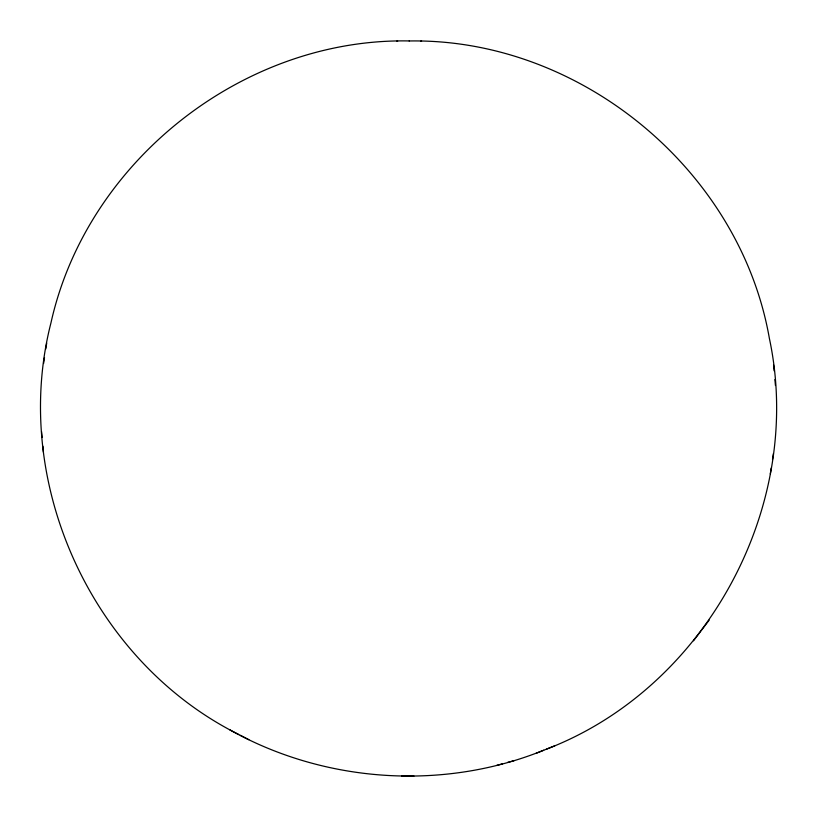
<?xml version="1.0" encoding="UTF-8"?>
<svg xmlns="http://www.w3.org/2000/svg" width="817" height="817" viewBox="0 0 817 817"><rect width="100%" height="100%" fill="white"/><g stroke="black" fill="none" stroke-linecap="round" stroke-linejoin="round"><path stroke-width="1.23" d="M409.225 40.942C243.486 37.715 86.878 161.051 50.95 322.899C10.202 481.867 91.77 661.239 238.738 734.473M546.726 749.056C706.133 687.873 804.939 505.56 769.41 338.565C740.039 170.12 580.019 38.042 409.174 40.973M43.597 363.504L44.506 357.57M45.803 348.971L46.702 343.069M770.298 473.962L771.197 468.059M772.494 459.471L773.403 453.537M693.5 640.794L700.884 631.081M701.548 630.173L709.136 620.185M229.751 729.795C324.39 782.952 442.998 791.04 543.683 750.241M536.207 753.264L554.825 745.778M507.602 762.414L514.046 760.668M496.736 765.376L502.475 763.834M401.596 776.038L413.953 776.058M420.694 41.187L421.582 41.167M396.868 41.126L397.654 41.146M240.382 735.29L248.838 739.691M773.576 364.893L774.118 370.847M774.894 379.537L775.445 385.512M41.555 431.519L42.106 437.493M42.882 446.184L43.424 452.138"/></g></svg>
